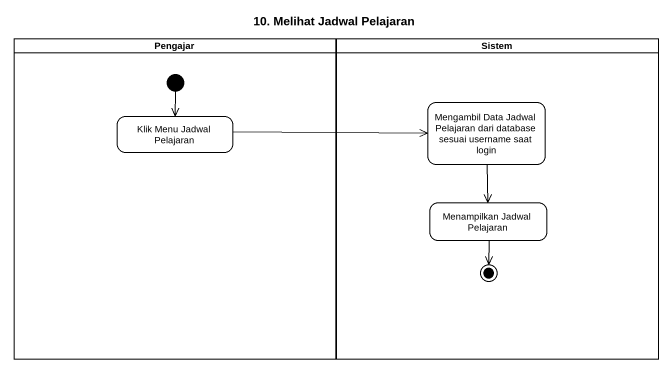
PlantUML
@startuml
title 10. Melihat Jadwal Pelajaran
hide empty description
state Pengajar <<partition>> {
  state "Klik Menu Jadwal Pelajaran" as Klik_Menu_Jadwal_Pelajaran
  [*] --> Klik_Menu_Jadwal_Pelajaran
}
state Sistem <<partition>> {
  state "Mengambil Data Jadwal Pelajaran dari database sesuai username saat login" as Mengambil_Data_Jadwal
  state "Menampilkan Jadwal Pelajaran" as Menampilkan_Jadwal_Pelajaran
  Menampilkan_Jadwal_Pelajaran --> [*]
}
Klik_Menu_Jadwal_Pelajaran -right-> Mengambil_Data_Jadwal
Mengambil_Data_Jadwal --> Menampilkan_Jadwal_Pelajaran
@enduml
